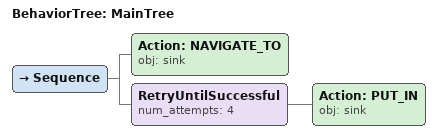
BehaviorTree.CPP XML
<root main_tree_to_execute="MainTree">
  <BehaviorTree ID="MainTree">
    <Sequence>
      <!-- Navigate to sink -->
      <Action ID="NAVIGATE_TO" obj="sink" />
      <!-- Retry PLACE_INSIDE sink up to 4 attempts -->
      <RetryUntilSuccessful num_attempts="4">
        <!-- Place inside sink -->
        <Action ID="PUT_IN" obj="sink" />
      </RetryUntilSuccessful>
    </Sequence>
  </BehaviorTree>
</root>
